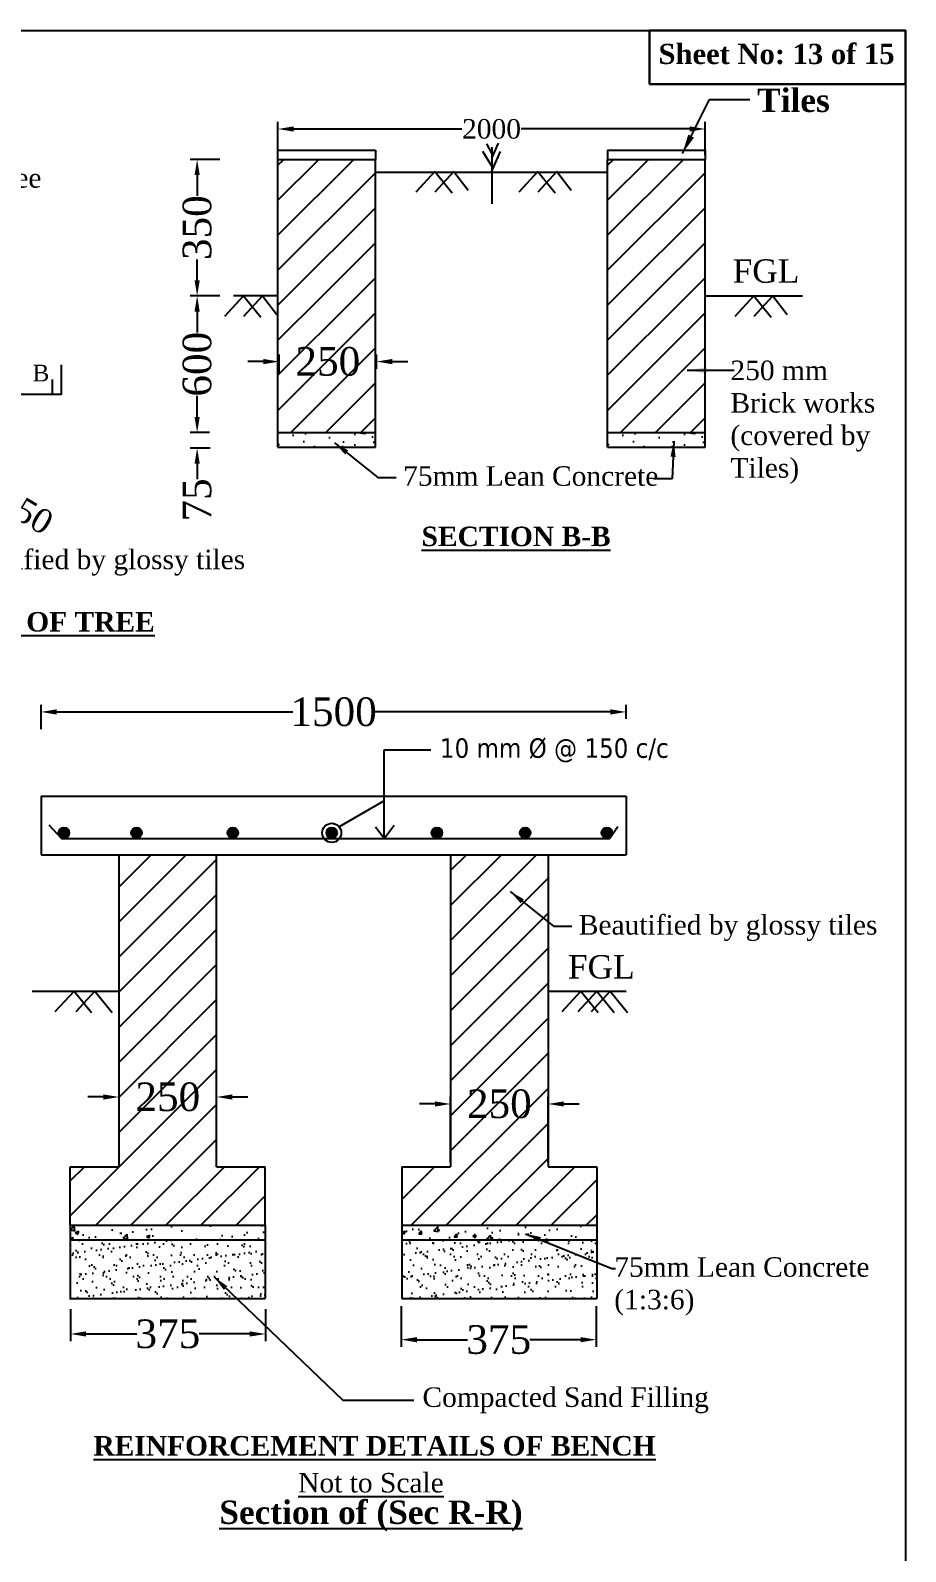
# Model space of a CAD drawing. Header units: metres. Extents: x -2434 to 11656, y -15288 to 8109.
# Drawn here: x 4083.4 to 4128.3, y -11699 to -11621 of the extents above; entities that cross this region are included whole.
import ezdxf

# ---------------------------------------------------------------- set-up
doc = ezdxf.new("R2010")
doc.units = ezdxf.units.M
doc.layers.add('sheet', color=1, linetype='Continuous', lineweight=15)
doc.styles.add('dim', font='isocp.shx')
doc.styles.get("Standard").update_dxf_attribs({"font": 'times.ttf'})
doc.dimstyles.new('Copy of STANDARD', dxfattribs={"dimtxt": 0.5, "dimasz": 0.4075, "dimexe": 0.364, "dimexo": 0.219, "dimgap": 0.09, "dimtad": 0, "dimdec": 0, "dimlfac": 1000, "dimzin": 0, "dimdsep": 46, "dimtxsty": 'Standard', "dimcen": 0.09, "dimclre": 256, "dimadec": 0, "dimazin": 0, "dimtfac": 1, "dimtdec": 0, "dimtofl": 0, "dimtmove": 0, "dimatfit": 3, "dimfxl": 1, "dimtolj": 1, "dimtzin": 0, "dimlwd": -1, "dimarcsym": 0})
doc.dimstyles.get("Standard").update_dxf_attribs({"dimtxt": 0.5, "dimasz": 0.4075, "dimexe": 0.364, "dimexo": 0.219, "dimgap": 0.09, "dimtad": 0, "dimdec": 0, "dimlfac": 1000, "dimzin": 0, "dimdsep": 46, "dimtxsty": 'Standard', "dimcen": 0.09, "dimadec": 0, "dimazin": 0, "dimtfac": 1, "dimtdec": 0, "dimtofl": 0, "dimtmove": 0, "dimatfit": 3, "dimfxl": 1, "dimtolj": 1, "dimtzin": 0, "dimarcsym": 0})
doc.dimstyles.new('STANDARD$0', dxfattribs={"dimscale": 0, "dimtxt": 8, "dimasz": 8, "dimexe": 4, "dimexo": 0, "dimgap": 2, "dimtad": 1, "dimdec": 0, "dimzin": 0, "dimdsep": 46, "dimtxsty": 'dim', "dimblk": 'DOTSMALL', "dimcen": 1, "dimclrd": 6, "dimclre": 6, "dimclrt": 256, "dimadec": 0, "dimazin": 0, "dimtfac": 1, "dimtdec": 0, "dimtix": 1, "dimtofl": 0, "dimtmove": 1, "dimatfit": 3, "dimldrblk": 'DOTSMALL', "dimfxl": 6, "dimtolj": 1, "dimtzin": 0, "dimarcsym": 0})
pattern_1 = [(45, (1648.5733, -11503.4721), (-0.8980256, 0.8980256), [])]
pattern_2 = [(45, (1665.4779, -11503.4721), (-0.8980256, 0.8980256), [])]

# ---------------------------------------------------------------- blocks, each defined once
blk = doc.blocks.new('*D386')
at = {"layer": 'Defpoints', "color": 0, "lineweight": -3}
for p in [(4083.964, -11655.914), (4083.964, -11657.013), (4113.964, -11656.481)]:
    blk.add_point(p, dxfattribs=at)
at = {"layer": 'sheet', "color": 0, "lineweight": -2}
for p, q in [((4083.964, -11656.794), (4083.964, -11655.55)), ((4113.964, -11656.262), (4113.964, -11655.55)), ((4084.764, -11655.914), (4096.874, -11655.914)), ((4113.164, -11655.914), (4101.054, -11655.914))]:
    blk.add_line(p, q, dxfattribs=at)
at = {"layer": 'sheet', "color": 0, "lineweight": -3}
for points in [[(4084.764, -11655.78), (4084.764, -11656.047), (4083.964, -11655.914)], [(4113.164, -11655.78), (4113.164, -11656.047), (4113.964, -11655.914)]]:
    blk.add_solid(points, dxfattribs=at)
at = {"layer": 'sheet', "color": 0, "lineweight": -3, "insert": (4098.964, -11655.914), "char_height": 0.4, "attachment_point": 5}
blk.add_mtext('\\A1;{\\H3.667x;1500}', dxfattribs=at)
blk = doc.blocks.new('*D387')
at = {"layer": 'Defpoints', "color": 0, "lineweight": -3}
for p in [(4085.466, -11686.321), (4095.466, -11686.321), (4095.466, -11687.808)]:
    blk.add_point(p, dxfattribs=at)
at = {"layer": 'sheet', "color": 0, "lineweight": -2}
for p, q in [((4085.466, -11686.54), (4085.466, -11688.172)), ((4095.466, -11686.54), (4095.466, -11688.172)), ((4086.266, -11687.808), (4088.867, -11687.808)), ((4094.666, -11687.808), (4092.065, -11687.808))]:
    blk.add_line(p, q, dxfattribs=at)
at = {"layer": 'sheet', "color": 0, "lineweight": -3}
for points in [[(4086.266, -11687.674), (4086.266, -11687.941), (4085.466, -11687.808)], [(4094.666, -11687.674), (4094.666, -11687.941), (4095.466, -11687.808)]]:
    blk.add_solid(points, dxfattribs=at)
at = {"layer": 'sheet', "color": 0, "lineweight": -3, "insert": (4090.466, -11687.808), "char_height": 0.4, "attachment_point": 5}
blk.add_mtext('\\A1;{\\H3.667x;375}', dxfattribs=at)
blk = doc.blocks.new('*D388')
at = {"layer": 'Defpoints', "color": 0, "lineweight": -3}
for p in [(4102.434, -11686.16), (4112.434, -11686.16), (4112.434, -11688.102)]:
    blk.add_point(p, dxfattribs=at)
at = {"layer": 'sheet', "color": 0, "lineweight": -2}
for p, q in [((4102.434, -11686.379), (4102.434, -11688.466)), ((4112.434, -11686.379), (4112.434, -11688.466)), ((4103.234, -11688.102), (4105.835, -11688.102)), ((4111.634, -11688.102), (4109.033, -11688.102))]:
    blk.add_line(p, q, dxfattribs=at)
at = {"layer": 'sheet', "color": 0, "lineweight": -3}
for points in [[(4103.234, -11687.968), (4103.234, -11688.235), (4102.434, -11688.102)], [(4111.634, -11687.968), (4111.634, -11688.235), (4112.434, -11688.102)]]:
    blk.add_solid(points, dxfattribs=at)
at = {"layer": 'sheet', "color": 0, "lineweight": -3, "insert": (4107.434, -11688.102), "char_height": 0.4, "attachment_point": 5}
blk.add_mtext('\\A1;{\\H3.667x;375}', dxfattribs=at)
blk = doc.blocks.new('*D394')
at = {"layer": 'Defpoints', "color": 0, "lineweight": -3}
for p in [(4092.964, -11675.657), (4087.964, -11679.236), (4092.964, -11679.236)]:
    blk.add_point(p, dxfattribs=at)
at = {"layer": 'sheet', "color": 0, "lineweight": -2}
for p, q in [((4087.164, -11675.657), (4086.364, -11675.657)), ((4087.964, -11679.017), (4087.964, -11675.293)), ((4092.964, -11679.017), (4092.964, -11675.293)), ((4093.764, -11675.657), (4094.564, -11675.657))]:
    blk.add_line(p, q, dxfattribs=at)
at = {"layer": 'sheet', "color": 0, "lineweight": -3}
for points in [[(4087.164, -11675.524), (4087.164, -11675.791), (4087.964, -11675.657)], [(4093.764, -11675.524), (4093.764, -11675.791), (4092.964, -11675.657)]]:
    blk.add_solid(points, dxfattribs=at)
at = {"layer": 'sheet', "color": 0, "lineweight": -3, "insert": (4090.464, -11675.657), "char_height": 0.4, "attachment_point": 5}
blk.add_mtext('\\A1;{\\H3.667x;250}', dxfattribs=at)
blk = doc.blocks.new('*D395')
at = {"layer": 'Defpoints', "color": 0, "lineweight": -3}
for p in [(4109.964, -11676.015), (4104.964, -11679.236), (4109.964, -11679.236)]:
    blk.add_point(p, dxfattribs=at)
at = {"layer": 'sheet', "color": 0, "lineweight": -2}
for p, q in [((4104.964, -11679.017), (4104.964, -11675.651)), ((4109.964, -11679.017), (4109.964, -11675.651)), ((4104.164, -11676.015), (4103.364, -11676.015)), ((4110.764, -11676.015), (4111.564, -11676.015))]:
    blk.add_line(p, q, dxfattribs=at)
at = {"layer": 'sheet', "color": 0, "lineweight": -3}
for points in [[(4104.164, -11675.882), (4104.164, -11676.148), (4104.964, -11676.015)], [(4110.764, -11675.882), (4110.764, -11676.148), (4109.964, -11676.015)]]:
    blk.add_solid(points, dxfattribs=at)
at = {"layer": 'sheet', "color": 0, "lineweight": -3, "insert": (4107.464, -11676.015), "char_height": 0.4, "attachment_point": 5}
blk.add_mtext('\\A1;{\\H3.667x;250}', dxfattribs=at)
blk = doc.blocks.new('*D398')
at = {"layer": 'Defpoints', "color": 0, "lineweight": -3}
for p in [(4093.345, -11627.584), (4091.967, -11634.584), (4093.345, -11634.584)]:
    blk.add_point(p, dxfattribs=at)
at = {"layer": 'sheet', "color": 0, "lineweight": -2}
for p, q in [((4093.126, -11627.584), (4091.603, -11627.584)), ((4091.967, -11628.384), (4091.967, -11629.452)), ((4091.967, -11633.784), (4091.967, -11632.716)), ((4093.126, -11634.584), (4091.603, -11634.584))]:
    blk.add_line(p, q, dxfattribs=at)
at = {"layer": 'sheet', "color": 0, "lineweight": -3}
for points in [[(4091.834, -11628.384), (4092.1, -11628.384), (4091.967, -11627.584)], [(4091.834, -11633.784), (4092.1, -11633.784), (4091.967, -11634.584)]]:
    blk.add_solid(points, dxfattribs=at)
at = {"layer": 'sheet', "color": 0, "lineweight": -3, "insert": (4091.967, -11631.084), "char_height": 0.4, "attachment_point": 5, "rotation": 90}
blk.add_mtext('\\A1;{\\H3.667x;350}', dxfattribs=at)
blk = doc.blocks.new('*D399')
at = {"layer": 'Defpoints', "color": 0, "lineweight": -3}
for p in [(4093.345, -11634.584), (4091.967, -11641.584), (4092.823, -11641.584)]:
    blk.add_point(p, dxfattribs=at)
at = {"layer": 'sheet', "color": 0, "lineweight": -2}
for p, q in [((4093.126, -11634.584), (4091.603, -11634.584)), ((4091.967, -11635.384), (4091.967, -11636.454)), ((4091.967, -11640.784), (4091.967, -11639.713)), ((4092.604, -11641.584), (4091.603, -11641.584))]:
    blk.add_line(p, q, dxfattribs=at)
at = {"layer": 'sheet', "color": 0, "lineweight": -3}
for points in [[(4091.834, -11635.384), (4092.1, -11635.384), (4091.967, -11634.584)], [(4091.834, -11640.784), (4092.1, -11640.784), (4091.967, -11641.584)]]:
    blk.add_solid(points, dxfattribs=at)
at = {"layer": 'sheet', "color": 0, "lineweight": -3, "insert": (4091.967, -11638.084), "char_height": 0.4, "attachment_point": 5, "rotation": 90}
blk.add_mtext('\\A1;{\\H3.667x;600}', dxfattribs=at)
blk = doc.blocks.new('*D400')
at = {"layer": 'Defpoints', "color": 0, "lineweight": -3}
for p in [(4101.17, -11637.95), (4096.17, -11638.742), (4101.17, -11638.542)]:
    blk.add_point(p, dxfattribs=at)
at = {"layer": 'sheet', "color": 0, "lineweight": -2}
for p, q in [((4096.17, -11638.523), (4096.17, -11637.586)), ((4101.17, -11638.323), (4101.17, -11637.586)), ((4095.37, -11637.95), (4094.57, -11637.95)), ((4101.97, -11637.95), (4102.77, -11637.95))]:
    blk.add_line(p, q, dxfattribs=at)
at = {"layer": 'sheet', "color": 0, "lineweight": -3}
for points in [[(4095.37, -11637.817), (4095.37, -11638.084), (4096.17, -11637.95)], [(4101.97, -11637.817), (4101.97, -11638.084), (4101.17, -11637.95)]]:
    blk.add_solid(points, dxfattribs=at)
at = {"layer": 'sheet', "color": 0, "lineweight": -3, "insert": (4098.67, -11637.95), "char_height": 0.4, "attachment_point": 5}
blk.add_mtext('\\A1;{\\H3.667x;250}', dxfattribs=at)
blk = doc.blocks.new('*D402')
at = {"layer": 'Defpoints', "color": 0, "lineweight": -3}
for p in [(4092.823, -11641.584), (4091.967, -11642.384), (4092.858, -11642.384)]:
    blk.add_point(p, dxfattribs=at)
at = {"layer": 'sheet', "color": 0, "lineweight": -2}
for p, q in [((4091.967, -11640.784), (4091.967, -11639.984)), ((4092.604, -11641.584), (4091.603, -11641.584)), ((4092.639, -11642.384), (4091.603, -11642.384)), ((4091.967, -11643.184), (4091.967, -11643.984))]:
    blk.add_line(p, q, dxfattribs=at)
at = {"layer": 'sheet', "color": 0, "lineweight": -3}
for points in [[(4091.834, -11640.784), (4092.1, -11640.784), (4091.967, -11641.584)], [(4091.834, -11643.184), (4092.1, -11643.184), (4091.967, -11642.384)]]:
    blk.add_solid(points, dxfattribs=at)
at = {"layer": 'sheet', "color": 0, "lineweight": -3, "insert": (4091.967, -11645.045), "char_height": 0.4, "attachment_point": 5, "rotation": 90}
blk.add_mtext('\\A1;{\\H3.667x;75}', dxfattribs=at)
blk = doc.blocks.new('*D403')
at = {"layer": 'Defpoints', "color": 0, "lineweight": -3}
for p in [(4118.017, -11626.024), (4096.113, -11627.584), (4118.017, -11627.584)]:
    blk.add_point(p, dxfattribs=at)
at = {"layer": 'sheet', "color": 0, "lineweight": -2}
for p, q in [((4096.113, -11627.365), (4096.113, -11625.66)), ((4118.017, -11627.365), (4118.017, -11625.66)), ((4096.913, -11626.024), (4105.541, -11626.024)), ((4117.217, -11626.024), (4108.59, -11626.024))]:
    blk.add_line(p, q, dxfattribs=at)
at = {"layer": 'sheet', "color": 0, "lineweight": -3}
for points in [[(4096.913, -11625.891), (4096.913, -11626.158), (4096.113, -11626.024)], [(4117.217, -11625.891), (4117.217, -11626.158), (4118.017, -11626.024)]]:
    blk.add_solid(points, dxfattribs=at)
at = {"layer": 'sheet', "color": 0, "lineweight": -3, "insert": (4107.065, -11626.024), "char_height": 0.4, "attachment_point": 5}
blk.add_mtext('\\A1;{\\H2.5x;2000}', dxfattribs=at)
blk = doc.blocks.new('*D406')
at = {"layer": 'Defpoints', "color": 0, "lineweight": -3}
for p in [(4080.139, -11642.961), (4080.967, -11643.455), (4080.591, -11644.087)]:
    blk.add_point(p, dxfattribs=at)
at = {"layer": 'sheet', "color": 0, "lineweight": -2}
for p, q in [((4079.075, -11643.184), (4078.387, -11642.775)), ((4080.027, -11643.15), (4079.576, -11643.907)), ((4080.855, -11643.643), (4080.405, -11644.4)), ((4081.278, -11644.497), (4081.966, -11644.906))]:
    blk.add_line(p, q, dxfattribs=at)
at = {"layer": 'sheet', "color": 0, "lineweight": -3}
for points in [[(4079.143, -11643.07), (4079.006, -11643.299), (4079.762, -11643.594)], [(4081.346, -11644.382), (4081.21, -11644.611), (4080.591, -11644.087)]]:
    blk.add_solid(points, dxfattribs=at)
at = {"layer": 'sheet', "color": 0, "lineweight": -3, "insert": (4083.187, -11645.633), "char_height": 0.4, "attachment_point": 5, "rotation": 329.22349}
blk.add_mtext('\\A1;{\\H3.125x;250}', dxfattribs=at)

msp = doc.modelspace()

# ---------------------------------------------------------------- hatches: boundary and pattern name
at = {"layer": 'sheet', "lineweight": -3}
h = msp.add_hatch(dxfattribs=at)
h.set_pattern_fill('ANSI31', color=0, scale=0.4, style=0)
h.set_pattern_definition(pattern_1)
h.paths.add_polyline_path([(4096.112886, -11627.583639), (4096.112886, -11634.583639), (4101.112886, -11634.583639), (4101.112886, -11627.583639)])
h = msp.add_hatch(dxfattribs=at)
h.set_pattern_fill('ANSI31', color=0, scale=0.4, style=0)
h.set_pattern_definition(pattern_2)
h.paths.add_polyline_path([(4113.017418, -11627.583639), (4113.017418, -11634.583639), (4118.017418, -11634.583639), (4118.017418, -11627.583639)])
h = msp.add_hatch(dxfattribs=at)
h.set_pattern_fill('ANSI31', color=0, scale=0.4, style=0)
h.set_pattern_definition(pattern_1)
h.paths.add_polyline_path([(4096.950379, -11639.158789), (4100.275392, -11639.158789), (4100.275392, -11640.85097), (4096.950379, -11640.85097)], flags=24)
h.paths.add_polyline_path([(4096.112886, -11641.583639), (4101.112886, -11641.583639), (4101.112886, -11634.583639), (4096.112886, -11634.583639)])
h = msp.add_hatch(dxfattribs=at)
h.set_pattern_fill('ANSI31', color=0, scale=0.4, style=0)
h.set_pattern_definition(pattern_2)
h.paths.add_polyline_path([(4113.854911, -11639.158789), (4117.179925, -11639.158789), (4117.179925, -11640.85097), (4113.854911, -11640.85097)], flags=24)
h.paths.add_polyline_path([(4113.017418, -11641.583639), (4118.017418, -11641.583639), (4118.017418, -11634.583639), (4113.017418, -11634.583639)])
h = msp.add_hatch(dxfattribs=at)
h.set_pattern_fill('AR-CONC', color=0, scale=0.01, style=0)
h.set_pattern_definition([(50, (1648.5733, -11503.4721), (1.8218467, -0.1593909), [0.1905, -2.0955]), (355, (1648.5733, -11503.4721), (-0.3524283, 1.9105664), [0.1524, -1.6764]), (100.451, (1648.7251, -11503.4854), (1.469425, 1.7511669), [0.1619, -1.7809]), (46.1842, (1648.5733, -11502.964), (2.7107904, -0.4204233), [0.28575, -3.14325]), (96.6356, (1648.7992, -11502.9991), (2.3740423, 2.4742556), [0.24285, -2.67135]), (351.184, (1648.5733, -11502.964), (2.374046, 2.4742512), [0.2286, -2.5146]), (21, (1648.8273, -11503.0911), (1.5161488, -1.0226552), [0.1905, -2.0955]), (326, (1648.8273, -11503.0911), (0.6180203, 1.8418797), [0.1524, -1.6764]), (71.4514, (1648.9537, -11503.1763), (2.1341649, 0.8192286), [0.1619, -1.7809]), (37.5, (1648.5733, -11503.4721), (0.03088603, 0.84555039), [0, -1.65608, 0, -1.7018, 0, -1.68275]), (7.5, (1648.5733, -11503.4721), (0.66819663, 1.00180575), [0, -0.97028, 0, -1.61798, 0, -0.64135]), (327.5, (1648.0069, -11503.4721), (1.35590595, -0.05728744), [0, -0.635, 0, -1.9812, 0, -2.6289]), (317.5, (1647.7529, -11503.4721), (1.4812918, 0.2542649), [0, -0.8255, 0, -1.31572, 0, -1.8669])])
h.paths.add_polyline_path([(4096.112886, -11642.333639), (4101.112886, -11642.333639), (4101.112886, -11641.583639), (4096.112886, -11641.583639)])
h = msp.add_hatch(dxfattribs=at)
h.set_pattern_fill('AR-CONC', color=0, scale=0.01, style=0)
h.set_pattern_definition([(50, (1665.4779, -11503.4721), (1.8218467, -0.1593909), [0.1905, -2.0955]), (355, (1665.4779, -11503.4721), (-0.3524283, 1.9105664), [0.1524, -1.6764]), (100.451, (1665.6297, -11503.4854), (1.469425, 1.7511669), [0.1619, -1.7809]), (46.1842, (1665.4779, -11502.964), (2.7107904, -0.4204233), [0.28575, -3.14325]), (96.6356, (1665.7037, -11502.9991), (2.3740423, 2.4742556), [0.24285, -2.67135]), (351.184, (1665.4779, -11502.964), (2.374046, 2.4742512), [0.2286, -2.5146]), (21, (1665.7319, -11503.0911), (1.5161488, -1.0226552), [0.1905, -2.0955]), (326, (1665.7319, -11503.0911), (0.6180203, 1.8418797), [0.1524, -1.6764]), (71.4514, (1665.8582, -11503.1763), (2.1341649, 0.8192286), [0.1619, -1.7809]), (37.5, (1665.47785, -11503.4721), (0.03088603, 0.84555039), [0, -1.65608, 0, -1.7018, 0, -1.68275]), (7.5, (1665.47785, -11503.4721), (0.66819663, 1.00180575), [0, -0.97028, 0, -1.61798, 0, -0.64135]), (327.5, (1664.9114, -11503.4721), (1.35590595, -0.05728744), [0, -0.635, 0, -1.9812, 0, -2.6289]), (317.5, (1664.6574, -11503.4721), (1.4812918, 0.2542649), [0, -0.8255, 0, -1.31572, 0, -1.8669])])
h.paths.add_polyline_path([(4113.017418, -11642.333639), (4118.017418, -11642.333639), (4118.017418, -11641.583639), (4113.017418, -11641.583639)])
for points in [[(4084.863037, -11662.114719, 1.000000981), (4085.411685, -11662.114719, 0.385445548), (4085.164532, -11661.841744), (4085.11019, -11661.841744, 0.385445548)], [(4088.583277, -11662.114719, 1.000000981), (4089.131924, -11662.114719, 0.385445548), (4088.884771, -11661.841744), (4088.83043, -11661.841744, 0.385445548)], [(4093.525819, -11662.114719, 1.000000981), (4094.074466, -11662.114719, 0.385445548), (4093.827313, -11661.841744), (4093.772972, -11661.841744, 0.385445548)], [(4098.594902, -11662.114719, 1.000000981), (4099.14355, -11662.114719, 0.385445548), (4098.896397, -11661.841744), (4098.842055, -11661.841744, 0.385445548)], [(4103.990405, -11662.114719, 1.000000981), (4104.539052, -11662.114719, 0.385445548), (4104.291899, -11661.841744), (4104.237558, -11661.841744, 0.385445548)], [(4108.516187, -11662.114719, 1.000000981), (4109.064835, -11662.114719, 0.385445548), (4108.817682, -11661.841744), (4108.76334, -11661.841744, 0.385445548)], [(4112.704777, -11662.114719, 1.000000981), (4113.253424, -11662.114719, 0.385445548), (4113.006271, -11661.841744), (4112.95193, -11661.841744, 0.385445548)]]:
    msp.add_hatch(color=0, dxfattribs=at).paths.add_polyline_path(points)
h = msp.add_hatch(dxfattribs=at)
h.set_pattern_fill('ANSI31', color=0, scale=0.4, style=0)
h.set_pattern_definition([(45, (2770.7362, -11406.9753), (-0.8980256, 0.8980256), [])])
h.paths.add_polyline_path([(4092.963959, -11670.236128), (4087.963959, -11670.236128), (4087.963959, -11679.236128), (4085.463959, -11679.236128), (4085.463959, -11682.236128), (4095.463959, -11682.236128), (4095.463959, -11679.236128), (4092.963959, -11679.236128)])
h.paths.add_polyline_path([(4092.963959, -11663.236128), (4087.963959, -11663.236128), (4087.963959, -11670.236128), (4092.963959, -11670.236128)])
h.paths.add_polyline_path([(4109.963959, -11663.236128), (4104.963959, -11663.236128), (4104.963959, -11670.236128), (4109.963959, -11670.236128)])
h.paths.add_polyline_path([(4109.963959, -11670.236128), (4104.963959, -11670.236128), (4104.963959, -11679.236128), (4102.463959, -11679.236128), (4102.463959, -11682.236128), (4112.463959, -11682.236128), (4112.463959, -11679.236128), (4109.963959, -11679.236128)])
h = msp.add_hatch(dxfattribs=at)
h.set_pattern_fill('AR-CONC', color=0, scale=0.01, style=0)
h.set_pattern_definition([(50, (4085.464, -11682.9861), (1.82185, -0.15939), [0.1905, -2.0955]), (355, (4085.464, -11682.9861), (-0.35243, 1.91057), [0.1524, -1.6764]), (100.451, (4085.6158, -11682.9994), (1.46943, 1.75117), [0.1619, -1.7809]), (46.184, (4085.464, -11682.4781), (2.71079, -0.42042), [0.28575, -3.14325]), (96.636, (4085.6899, -11682.5132), (2.37404, 2.47426), [0.24285, -2.67135]), (351.184, (4085.464, -11682.478), (2.37405, 2.47425), [0.2286, -2.5146]), (21, (4085.718, -11682.6051), (1.51615, -1.022655), [0.1905, -2.0955]), (326, (4085.718, -11682.6051), (0.61802, 1.84188), [0.1524, -1.6764]), (71.4514, (4085.8443, -11682.6903), (2.13416, 0.81923), [0.1619, -1.7809]), (37.5, (4085.46396, -11682.9861), (0.030886, 0.84555), [0, -1.65608, 0, -1.7018, 0, -1.68275]), (7.5, (4085.464, -11682.9861), (0.668197, 1.001806), [0, -0.97028, 0, -1.61798, 0, -0.64135]), (327.5, (4084.89754, -11682.9861), (1.355906, -0.057287), [0, -0.635, 0, -1.9812, 0, -2.6289]), (317.5, (4084.6435, -11682.9861), (1.48129, 0.254265), [0, -0.8255, 0, -1.31572, 0, -1.8669])])
h.paths.add_polyline_path([(4095.463959, -11682.236128), (4085.463959, -11682.236128), (4085.463959, -11682.986128), (4095.463959, -11682.986128)])
h.paths.add_polyline_path([(4112.463959, -11682.236128), (4102.463959, -11682.236128), (4102.463959, -11682.986128), (4112.463959, -11682.986128)])
h = msp.add_hatch(dxfattribs=at)
h.set_pattern_fill('AR-SAND', color=0, scale=0.0175, style=0)
h.set_pattern_definition([(37.5, (4085.46396, -11685.9861), (-0.028, 0.856473), [0, -0.67564, 0, -0.75565, 0, -0.722313]), (7.5, (4085.464, -11685.9861), (0.786666, 1.254444), [0, -0.36449, 0, -0.608965, 0, -0.233363]), (327.5, (4084.9172, -11685.9861), (1.384237, 0.002515), [0, -0.22225, 0, -0.8001, 0, -1.044575]), (317.5, (4084.9172, -11685.9861), (1.336224, 0.390126), [0, -0.111125, 0, -0.52451, 0, -0.600075])])
h.paths.add_polyline_path([(4085.463959, -11682.986128), (4085.463959, -11685.986128), (4095.463959, -11685.986128), (4095.463959, -11682.986128)])
h.paths.add_polyline_path([(4102.463959, -11682.986128), (4102.463959, -11685.986128), (4112.463959, -11685.986128), (4112.463959, -11682.986128)])

# ---------------------------------------------------------------- linework, layer by layer
at = {"color": 0, "linetype": 'ByBlock', "lineweight": -3, "ltscale": 0.5}
for p, q in [((4107.08165, -11627.515485), (4107.416343, -11626.755937)), ((4107.08165, -11627.927711), (4106.619857, -11627.184473)), ((4107.08165, -11627.261204), (4106.824154, -11626.777006)), ((4107.08165, -11626.960008), (4107.08165, -11629.864611)), ((4107.08165, -11628.194799), (4107.52143, -11627.169927)), ((4101.112886, -11628.241836), (4113.017418, -11628.241836)), ((4105.129283, -11628.209548), (4105.860644, -11629.166038)), ((4110.408599, -11628.209548), (4111.13996, -11629.166038)), ((4096.112886, -11634.583639), (4093.823784, -11634.583639)), ((4095.318435, -11634.583639), (4096.049796, -11635.540129)), ((4121.493496, -11634.583639), (4122.224856, -11635.540129))]:
    msp.add_line(p, q, dxfattribs=at)
at = {"color": 0, "lineweight": -3, "ltscale": 0.2}
for p, q in [((4096.112886, -11627.583639), (4096.112886, -11627.105452)), ((4096.112886, -11627.105452), (4101.112886, -11627.105452)), ((4101.112886, -11627.105452), (4101.112886, -11627.583639)), ((4113.017418, -11627.105452), (4118.017418, -11627.105452)), ((4113.017418, -11627.105452), (4113.017418, -11627.583639)), ((4118.017418, -11627.105452), (4118.017418, -11627.583639))]:
    msp.add_line(p, q, dxfattribs=at)
at = {"color": 0, "lineweight": -3, "ltscale": 0.5}
for p, q in [((4096.112886, -11627.583639), (4101.112886, -11627.583639)), ((4113.017418, -11627.583639), (4118.017418, -11627.583639))]:
    msp.add_line(p, q, dxfattribs=at)
msp.add_lwpolyline([(4128.295396, -11728.805735), (3972.851945, -11728.805735), (3972.851945, -11620.970175), (4128.295396, -11620.970175)], close=True)
at = {"color": 7, "lineweight": 30, "ltscale": 0.18}
msp.add_lwpolyline([(4128.295396, -11620.970175), (4115.168699, -11620.970175), (4115.168699, -11623.723862), (4128.295396, -11623.723862)], close=True, dxfattribs=at)
at = {"layer": 'sheet', "color": 0, "lineweight": -3}
for p, q in [((4096.112886, -11642.333639), (4096.112886, -11627.583639)), ((4101.112886, -11642.333639), (4101.112886, -11627.583639)), ((4113.017418, -11642.333639), (4113.017418, -11627.583639)), ((4118.017418, -11642.333639), (4118.017418, -11627.583639)), ((4096.112886, -11641.583639), (4101.112886, -11641.583639)), ((4113.017418, -11641.583639), (4118.017418, -11641.583639)), ((4101.558532, -11662.404859), (4101.558532, -11657.858865)), ((4101.558532, -11657.858865), (4103.958385, -11657.858865)), ((4083.963959, -11660.236128), (4113.963959, -11660.236128)), ((4083.963959, -11660.236128), (4083.963959, -11663.236128)), ((4113.963959, -11660.236128), (4113.963959, -11663.236128)), ((4083.963959, -11663.236128), (4113.963959, -11663.236128)), ((4087.963959, -11679.236128), (4087.963959, -11663.236128)), ((4092.963959, -11679.236128), (4092.963959, -11663.236128)), ((4104.963959, -11663.236128), (4104.963959, -11679.236128)), ((4109.963959, -11663.236128), (4109.963959, -11679.236128)), ((4083.512558, -11670.236128), (4087.963959, -11670.236128)), ((4109.963959, -11670.236128), (4113.963959, -11670.236128)), ((4085.463959, -11679.236128), (4087.963959, -11679.236128)), ((4085.463959, -11682.236128), (4085.463959, -11679.236128)), ((4092.963959, -11679.236128), (4095.463959, -11679.236128)), ((4095.463959, -11682.236128), (4095.463959, -11679.236128)), ((4102.463959, -11679.236128), (4104.963959, -11679.236128)), ((4102.463959, -11679.236128), (4102.463959, -11682.236128)), ((4109.963959, -11679.236128), (4112.463959, -11679.236128)), ((4112.463959, -11679.236128), (4112.463959, -11682.236128)), ((4085.463959, -11682.236128), (4095.463959, -11682.236128)), ((4102.463959, -11682.236128), (4112.463959, -11682.236128))]:
    msp.add_line(p, q, dxfattribs=at)
for points in [[(4104.152693, -11628.209548), (4103.176103, -11629.262137)], [(4105.129283, -11628.209548), (4104.152693, -11629.262137)], [(4104.152693, -11628.209548), (4105.043119, -11629.290835)], [(4109.432009, -11628.209548), (4108.455419, -11629.262137)], [(4110.408599, -11628.209548), (4109.432009, -11629.262137)], [(4109.432009, -11628.209548), (4110.322435, -11629.290835)], [(4094.341845, -11634.583639), (4093.365255, -11635.636228)], [(4095.318435, -11634.583639), (4094.341845, -11635.636228)], [(4094.341845, -11634.583639), (4095.232271, -11635.664926)], [(4118.017418, -11634.583639), (4123.017418, -11634.583639)], [(4120.516905, -11634.583639), (4119.540315, -11635.636228)], [(4121.493496, -11634.583639), (4120.516905, -11635.636228)], [(4120.516905, -11634.583639), (4121.407332, -11635.664926)], [(4082.617983, -11639.622737), (4085.006096, -11639.622737), (4085.006096, -11638.110803)], [(4084.552081, -11639.622737), (4084.552081, -11638.864611)], [(4096.112886, -11642.333639), (4096.112886, -11642.333639)], [(4096.112886, -11642.333639), (4101.112886, -11642.333639)], [(4113.017418, -11642.333639), (4113.017418, -11642.333639)], [(4113.017418, -11642.333639), (4118.017418, -11642.333639)], [(4101.558532, -11660.476011), (4099.250502, -11661.807589)], [(4084.358165, -11661.704884), (4085.010692, -11662.404859), (4113.107709, -11662.404859), (4113.536247, -11661.78199)], [(4101.558532, -11662.404859), (4101.117511, -11661.820203)], [(4101.558532, -11662.404859), (4102.068997, -11661.724412)], [(4085.654437, -11670.236128), (4084.677846, -11671.288717)], [(4085.654437, -11670.236128), (4086.544863, -11671.317416)], [(4086.717205, -11670.236128), (4085.740615, -11671.288717)], [(4086.717205, -11670.236128), (4087.607632, -11671.317416)], [(4087.963959, -11670.236128), (4088.000425, -11670.236128)], [(4109.963959, -11670.236128), (4109.963959, -11670.236128)], [(4111.638342, -11670.236128), (4110.661752, -11671.288717)], [(4112.461443, -11670.236128), (4111.484853, -11671.288717)], [(4111.638342, -11670.236128), (4112.528768, -11671.317416)], [(4113.140858, -11670.236128), (4112.164268, -11671.288717)], [(4112.461443, -11670.236128), (4113.351869, -11671.317416)], [(4113.140858, -11670.236128), (4114.031284, -11671.317416)], [(4085.463959, -11682.236128), (4095.463959, -11682.236128)], [(4085.463959, -11682.236128), (4085.463959, -11685.986128)], [(4095.463959, -11682.236128), (4095.463959, -11685.986128)], [(4102.463959, -11682.236128), (4112.463959, -11682.236128)], [(4102.463959, -11682.236128), (4102.463959, -11685.986128)], [(4112.463959, -11682.236128), (4112.463959, -11685.986128)], [(4085.463959, -11682.986128), (4095.463959, -11682.986128)], [(4102.463959, -11682.986128), (4112.463959, -11682.986128)], [(4085.463959, -11685.986128), (4095.463959, -11685.986128)], [(4102.463959, -11685.986128), (4112.463959, -11685.986128)]]:
    msp.add_lwpolyline(points, dxfattribs=at)
for centre, radius in [((4085.137361, -11662.114719), 0.274324), ((4088.8576, -11662.114719), 0.274324), ((4093.800143, -11662.114719), 0.274324), ((4098.869226, -11662.114719), 0.489592), ((4098.869226, -11662.114719), 0.274324), ((4104.264728, -11662.114719), 0.274324), ((4108.790511, -11662.114719), 0.274324), ((4112.979101, -11662.114719), 0.274324)]:
    msp.add_circle(centre, radius, dxfattribs=at)

# ---------------------------------------------------------------- texts
at = {"color": 7, "lineweight": 30, "ltscale": 0.18, "insert": (4115.627321, -11621.655645), "char_height": 1.03765426, "width": 37.27220398, "attachment_point": 1}
msp.add_mtext('{\\fTimes New Roman|b1|i0|c0|p18;Sheet No: 13 of 15}', dxfattribs=at)
at = {"layer": 'sheet', "color": 0, "lineweight": -3, "attachment_point": 1}
for s, insert, char_height, width in [('{\\fTimes New Roman|b1|i0|c0|p18;   Tiles }', (4119.323379, -11623.954444), 1.2, 40.81192098), ('{\\fTahoma|b0|i0|c0|p34;\\P\\fTimes New Roman|b0|i0|c0|p18;\\H0.324x;Tree}', (4081.218749, -11622.887365), 3.08688975, 11389.33697344), ('B', (4083.531877, -11638.111683), 0.85, 0.69314248), ('{\\fTahoma|b0|i0|c0|p34;\\P\\fTimes New Roman|b0|i0|c0|p18;\\H0.324x;250 mm\\PBrick works\\P(covered by\\PTiles)\\P }', (4119.313986, -11632.754198), 3.08688975, 11389.33697344), ('{\\fTahoma|b0|i0|c0|p34;\\P\\fTimes New Roman|b0|i0|c0|p18;\\H0.324x;75mm Lean Concrete}', (4102.530559, -11638.171991), 3.08688975, 11389.33697344), ('{\\fTahoma|b0|i0|c0|p34;\\P\\fTimes New Roman|b1|i0|c0|p18;\\H0.324x;\\LSECTION B-B}', (4103.475823, -11641.265824), 3.08688975, 11389.33697344), ('{\\fTahoma|b0|i0|c0|p34;\\P\\fTimes New Roman|b0|i0|c0|p18;\\H0.324x;Beautified by glossy tiles}', (4079.116683, -11642.448502), 3.08688975, 11389.33697344), ('{\\fTahoma|b0|i0|c0|p34;\\P\\fTimes New Roman|b1|i0|c0|p18;\\H0.324x;\\LPERIPHERIAL WALL OF TREE}', (4067.340183, -11645.645893), 3.08688975, 11389.33697344), ('{\\fTahoma|b0|i0|c0|p34;10 mm %%C @ 150 c/c}', (4104.419325, -11657.267136), 1, 41.69521245), ('{\\fTahoma|b0|i0|c0|p34;\\P\\fTimes New Roman|b0|i0|c0|p18;\\H0.324x;Beautified by glossy tiles}', (4111.538813, -11661.185359), 3.08688975, 11389.33697344), ('{\\fTahoma|b0|i0|c0|p34;\\P\\fTimes New Roman|b0|i0|c0|p18;\\H0.324x;75mm Lean Concrete \\P(1:3:6)}', (4113.357718, -11678.729009), 3.08688975, 11389.33697344), ('{\\fTahoma|b0|i0|c0|p34;\\P\\fTimes New Roman|b0|i0|c0|p18;\\H0.324x;Compacted Sand Filling}', (4103.522681, -11685.401254), 3.08688975, 11389.33697344), ('{\\fTahoma|b0|i0|c0|p34;\\P\\fTimes New Roman|b1|i0|c0|p18;\\H0.324x;\\LREINFORCEMENT DETAILS OF BENCH}', (4086.648844, -11687.894751), 3.08688975, 11389.33697344), ('{\\fTahoma|b0|i0|c0|p34;\\P\\fTimes New Roman|b0|i0|c0|p18;\\H0.4319x;               \\LNot to Scale}', (4091.484317, -11691.075395), 2.31516731, 8542.00273008), ('{\\fTimes New Roman|b1|i0|c0|p18;\\LSection of (Sec R-R)}', (4093.104402, -11696.349312), 1.2, 8542.00273008)]:
    msp.add_mtext(s, dxfattribs=dict(at, insert=insert, char_height=char_height, width=width))
at = {"layer": 'sheet', "color": 0, "lineweight": -3, "char_height": 1.2, "attachment_point": 1}
for s, insert in [('\\PFGL ', (4119.426016, -11630.706143)), ('FGL ', (4110.980112, -11668.382259))]:
    msp.add_mtext(s, dxfattribs=dict(at, insert=insert))

# ---------------------------------------------------------------- dimensions: what is measured, and where the dimension line sits
at = {"layer": 'sheet', "color": 0, "lineweight": -3}
for base, p1, p2, text, override, picture, middle in [((4118.017418, -11626.024492), (4096.112886, -11627.583639), (4118.017418, -11627.583639), '{\\H2.5x;2000}', {"dimscale": 1, "dimtxt": 0.4, "dimasz": 0.8, "dimexe": 0.364, "dimexo": 0.219, "dimgap": 0.09, "dimtad": 0, "dimlfac": 1000, "dimtxsty": 'Standard', "dimcen": 0.09, "dimclrd": 0, "dimclre": 0, "dimclrt": 0, "dimtix": 0, "dimtmove": 0, "dimfxl": 0.12}, '*D403', (4107.065152, -11626.024492)), ((4101.170195, -11637.950369), (4096.170195, -11638.742468), (4101.170195, -11638.541757), '{\\H3.667x;250}', {"dimscale": 1, "dimtxt": 0.4, "dimasz": 0.8, "dimexe": 0.364, "dimexo": 0.219, "dimgap": 0.09, "dimtad": 0, "dimlfac": 1000, "dimlunit": 2, "dimtxsty": 'Standard', "dimcen": 0.09, "dimclrd": 0, "dimclre": 0, "dimclrt": 0, "dimtix": 0, "dimtmove": 0, "dimfxl": 0.12}, '*D400', (4098.670195, -11637.950369)), ((4092.963959, -11675.657369), (4087.963959, -11679.236128), (4092.963959, -11679.236128), '{\\H3.667x;250}', {"dimscale": 1, "dimtxt": 0.4, "dimasz": 0.8, "dimexe": 0.364, "dimexo": 0.219, "dimgap": 0.09, "dimtad": 0, "dimlfac": 1000, "dimlunit": 2, "dimtxsty": 'Standard', "dimcen": 0.09, "dimclrd": 0, "dimclre": 0, "dimclrt": 0, "dimtix": 0, "dimtmove": 0, "dimfxl": 0.12}, '*D394', (4090.463959, -11675.657369)), ((4109.963959, -11676.015001), (4104.963959, -11679.236128), (4109.963959, -11679.236128), '{\\H3.667x;250}', {"dimscale": 1, "dimtxt": 0.4, "dimasz": 0.8, "dimexe": 0.364, "dimexo": 0.219, "dimgap": 0.09, "dimtad": 0, "dimlfac": 1000, "dimlunit": 2, "dimtxsty": 'Standard', "dimcen": 0.09, "dimclrd": 0, "dimclre": 0, "dimclrt": 0, "dimtix": 0, "dimtmove": 0, "dimfxl": 0.12}, '*D395', (4107.463959, -11676.015001)), ((4095.465985, -11687.807745), (4085.465985, -11686.320877), (4095.465985, -11686.320877), '{\\H3.667x;375}', {"dimscale": 1, "dimtxt": 0.4, "dimasz": 0.8, "dimexe": 0.364, "dimexo": 0.219, "dimgap": 0.09, "dimtad": 0, "dimlfac": 1000, "dimlunit": 2, "dimtxsty": 'Standard', "dimcen": 0.09, "dimclrd": 0, "dimclre": 0, "dimclrt": 0, "dimtix": 0, "dimtmove": 0, "dimfxl": 0.12}, '*D387', (4090.465985, -11687.807745)), ((4112.433828, -11688.101724), (4102.433828, -11686.160226), (4112.433828, -11686.160226), '{\\H3.667x;375}', {"dimscale": 1, "dimtxt": 0.4, "dimasz": 0.8, "dimexe": 0.364, "dimexo": 0.219, "dimgap": 0.09, "dimtad": 0, "dimlfac": 1000, "dimlunit": 2, "dimtxsty": 'Standard', "dimcen": 0.09, "dimclrd": 0, "dimclre": 0, "dimclrt": 0, "dimtix": 0, "dimtmove": 0, "dimfxl": 0.12}, '*D388', (4107.433828, -11688.101724))]:
    dim = msp.add_linear_dim(base=base, p1=p1, p2=p2, text=text, dimstyle='STANDARD$0', override=override, dxfattribs=at)
    dim.commit()
    dim.dimension.update_dxf_attribs({"geometry": picture, "text_midpoint": middle})
for base, p1, p2, text, picture, middle in [((4091.966906, -11634.583639), (4093.345455, -11627.583639), (4093.345455, -11634.583639), '{\\H3.667x;350}', '*D398', (4091.966906, -11631.083639)), ((4091.966906, -11641.583639), (4093.345455, -11634.583639), (4092.822909, -11641.583639), '{\\H3.667x;600}', '*D399', (4091.966906, -11638.083639)), ((4091.966906, -11642.383639), (4092.822909, -11641.583639), (4092.858134, -11642.383639), '{\\H3.667x;75}', '*D402', (4091.966906, -11645.044984))]:
    dim = msp.add_linear_dim(base=base, p1=p1, p2=p2, angle=90, text=text, dimstyle='STANDARD$0', override={"dimscale": 1, "dimtxt": 0.4, "dimasz": 0.8, "dimexe": 0.364, "dimexo": 0.219, "dimgap": 0.09, "dimtad": 0, "dimlfac": 1000, "dimlunit": 2, "dimtxsty": 'Standard', "dimcen": 0.09, "dimclrd": 0, "dimclre": 0, "dimclrt": 0, "dimtix": 0, "dimtmove": 0, "dimfxl": 0.12}, dxfattribs=at)
    dim.commit()
    dim.dimension.update_dxf_attribs({"geometry": picture, "text_midpoint": middle})
dim = msp.add_aligned_dim(p1=(4080.138663, -11642.961374), p2=(4080.967486, -11643.454992), distance=-0.736055, text='{\\H3.125x;250}', dimstyle='STANDARD$0', override={"dimscale": 1, "dimtxt": 0.4, "dimasz": 0.8, "dimexe": 0.364, "dimexo": 0.219, "dimgap": 0.09, "dimtad": 0, "dimlfac": 1000, "dimtxsty": 'Standard', "dimcen": 0.09, "dimclrd": 0, "dimclre": 0, "dimclrt": 0, "dimtix": 0, "dimtmove": 0, "dimfxl": 0.12}, dxfattribs=at)
dim.commit()
dim.dimension.update_dxf_attribs({"geometry": '*D406', "text_midpoint": (4083.186887, -11645.633492)})
dim = msp.add_linear_dim(base=(4083.963959, -11655.913744), p1=(4113.963959, -11656.48058), p2=(4083.963959, -11657.013256), text='{\\H3.667x;1500}', dimstyle='STANDARD$0', override={"dimscale": 1, "dimtxt": 0.4, "dimasz": 0.8, "dimexe": 0.364, "dimexo": 0.219, "dimgap": 0.09, "dimtad": 0, "dimlfac": 1000, "dimlunit": 2, "dimtxsty": 'Standard', "dimcen": 0.09, "dimclrd": 0, "dimclre": 0, "dimclrt": 0, "dimtix": 0, "dimtmove": 0, "dimfxl": 0.12}, dxfattribs=at)
dim.commit()
dim.dimension.update_dxf_attribs({"geometry": '*D386', "text_midpoint": (4098.963959, -11655.913744), "dimtype": 160})

# ---------------------------------------------------------------- leaders
at = {"color": 0, "lineweight": -3, "ltscale": 0.2}
for points, override in [([(4116.849875, -11627.279874), (4118.238415, -11624.516235), (4120.306481, -11624.516235)], {"dimasz": 1}), ([(4117.095853, -11638.398016), (4119.497142, -11638.398016)], {"dimasz": 1, "dimgap": 0.09, "dimtad": 0})]:
    msp.add_leader(points, dimstyle='Copy of STANDARD', override=override, dxfattribs=at)
at = {"layer": 'sheet', "color": 0, "lineweight": -3}
for points in [[(4099.01253, -11642.109853), (4101.232543, -11643.891012), (4102.177725, -11643.891012)], [(4116.409871, -11642.035552), (4116.319625, -11643.959267), (4115.362981, -11643.967908)], [(4108.020784, -11665.123221), (4110.240798, -11666.90438), (4111.18598, -11666.90438)], [(4108.806167, -11682.666872), (4113.239503, -11684.448031), (4113.427166, -11684.448031)], [(4092.850172, -11684.901005), (4099.437238, -11691.205204), (4103.077461, -11691.205204)]]:
    msp.add_leader(points, dimstyle='Standard', override={"dimasz": 0.8, "dimfxl": 0.12}, dxfattribs=at)

doc.saveas('drawing.dxf')
